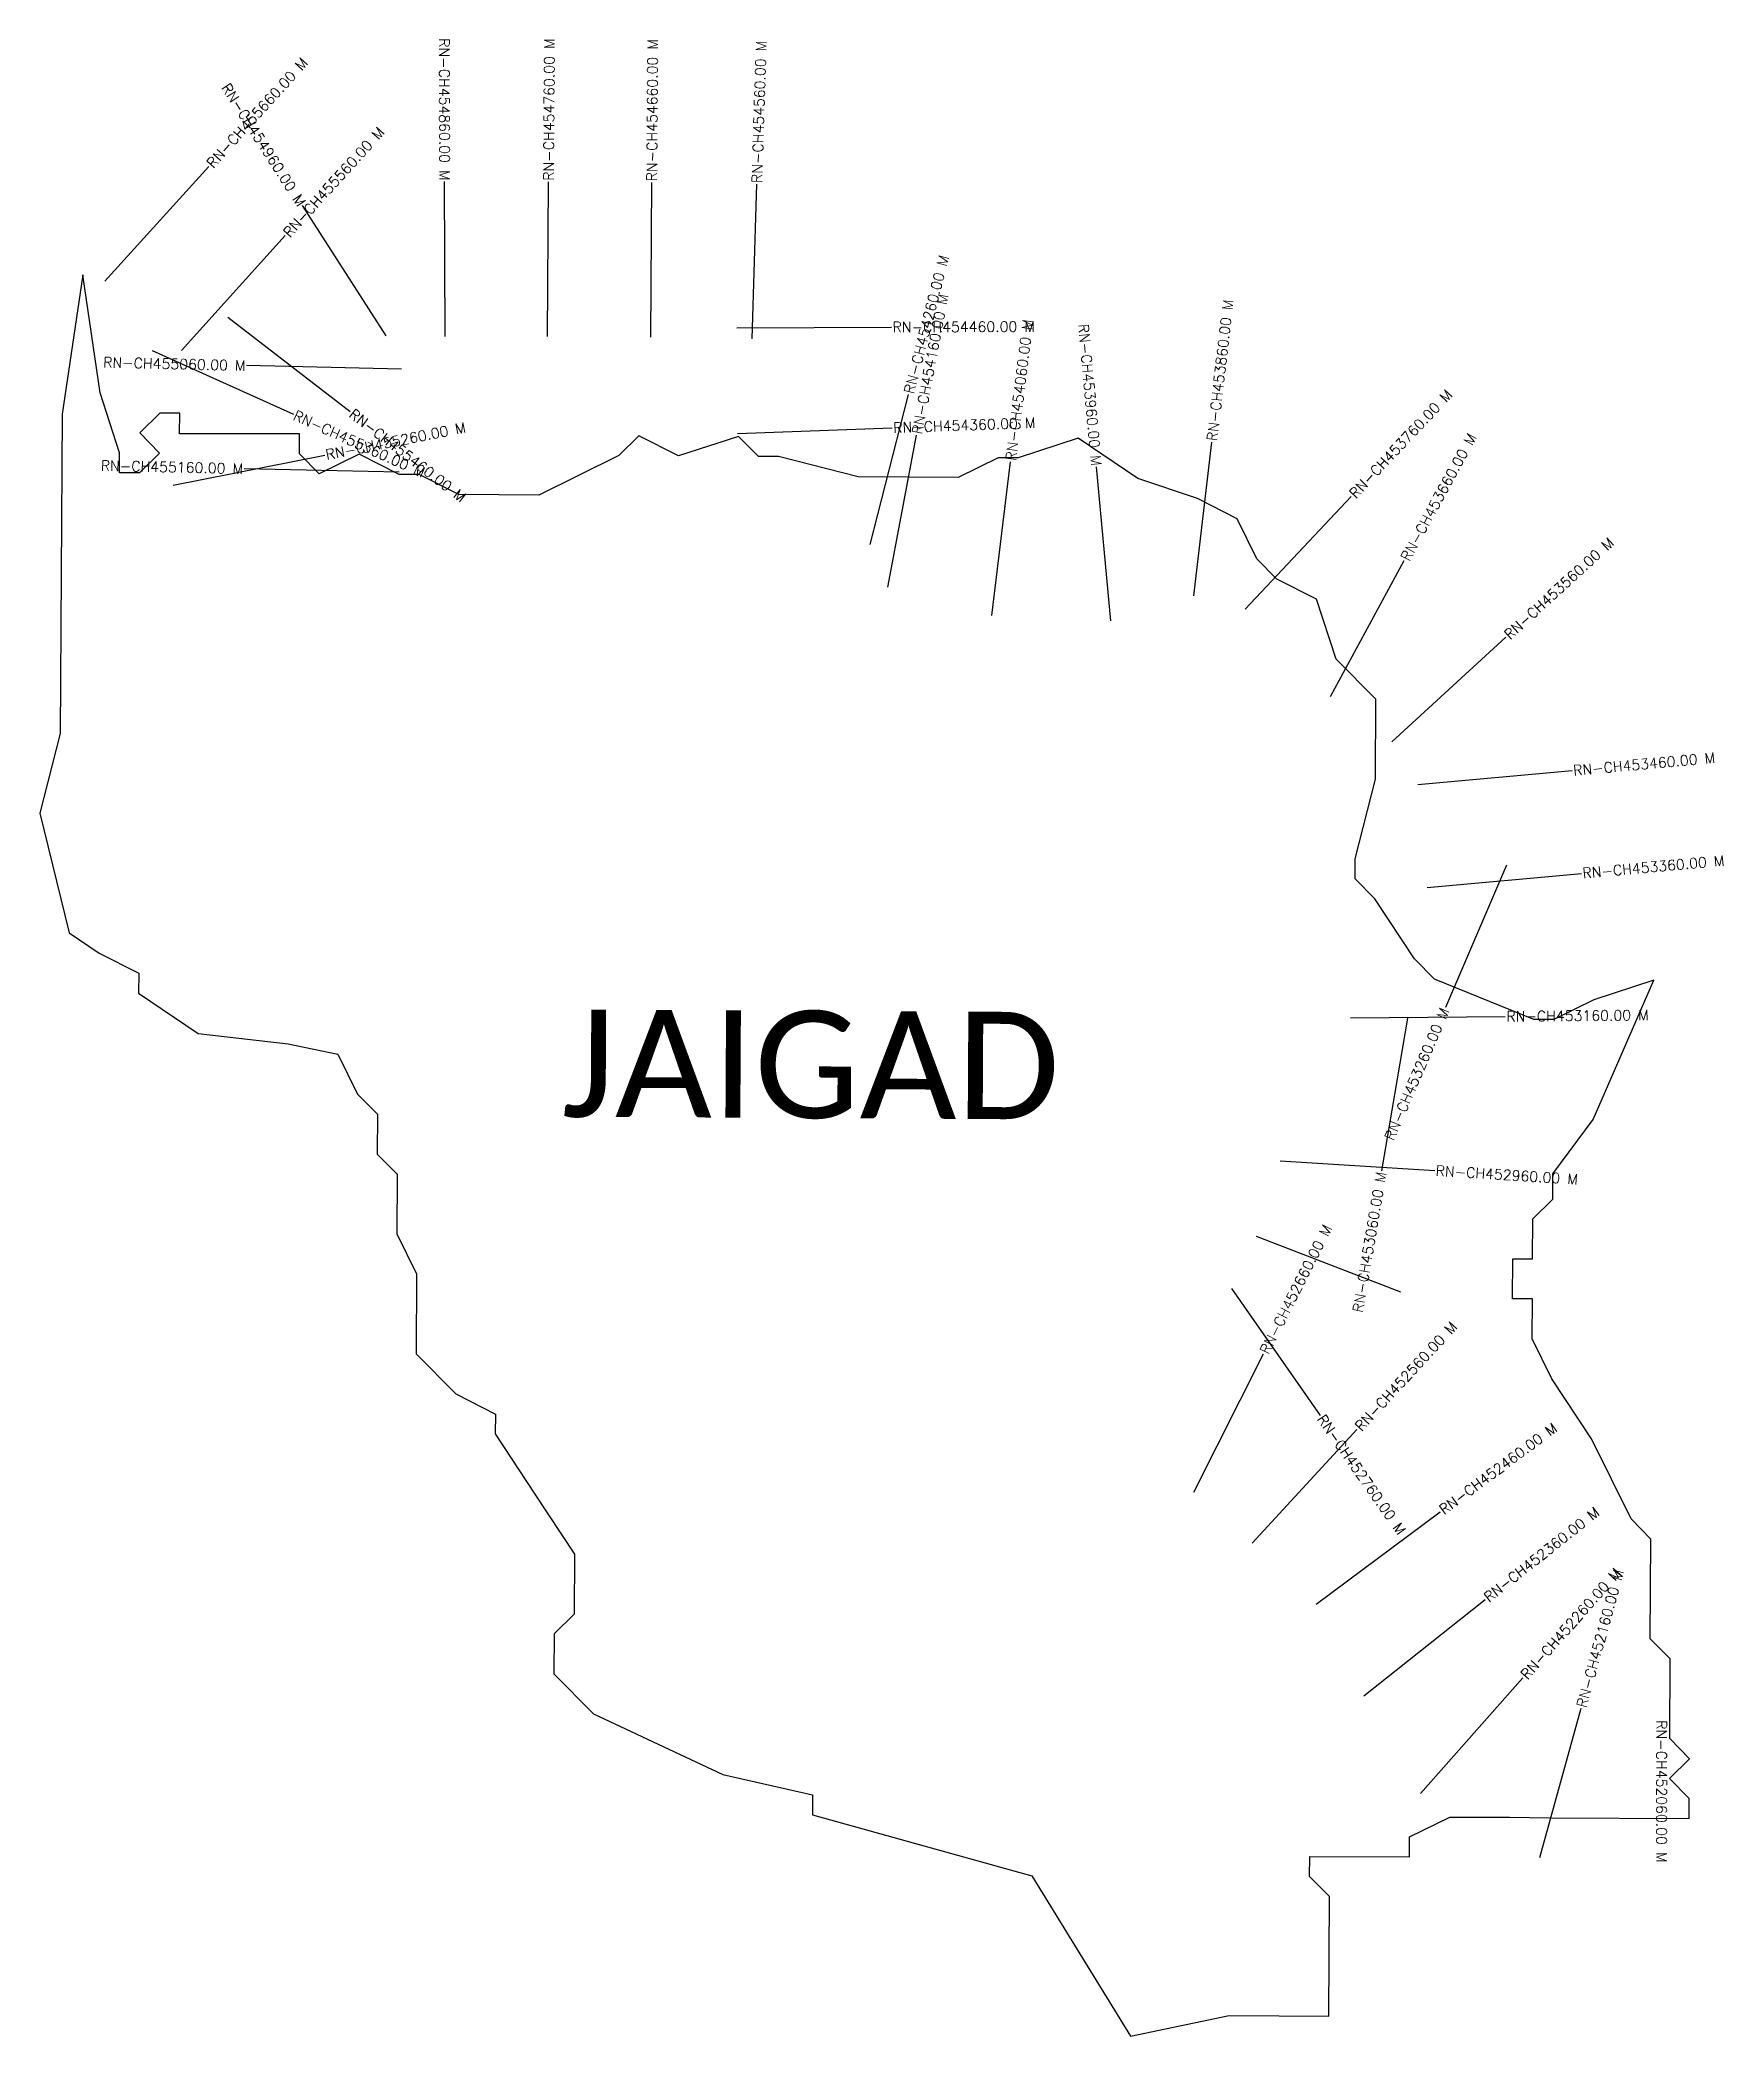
# Model space of a CAD drawing. Header units: metres. Extents: x 309821 to 311452, y 1912447 to 1914382.
import ezdxf
from ezdxf.enums import TextEntityAlignment as Align

# ---------------------------------------------------------------- set-up
doc = ezdxf.new("R2010")
doc.units = ezdxf.units.M
for name, color, linetype in [('CS', 134, 'Continuous'), ('CSMark', 6, 'Continuous'), ('VILLAGE BOUNDRY', 10, 'Continuous'), ('VILLAGE NAME', 250, 'Continuous')]:
    doc.layers.add(name, color=color, linetype=linetype)
doc.styles.get("Standard").update_dxf_attribs({"font": 'simplex.shx'})

msp = doc.modelspace()

# ---------------------------------------------------------------- linework, layer by layer
at = {"layer": 'CS'}
for p, q in [((309883.9, 1914148.3), (309984.6, 1914259.6)), ((310213.5, 1914094.8), (310213.1, 1914244.8)), ((310312.8, 1914094.6), (310313.8, 1914244.6)), ((310412.8, 1914094), (310413.8, 1914244)), ((310511, 1914092.5), (310515.6, 1914242.4)), ((310156.4, 1914095.3), (310075.4, 1914221.5)), ((309958.1, 1914081.2), (310058.7, 1914192.5)), ((310002.9, 1914113.5), (310121.7, 1914022)), ((310496.1, 1914103.2), (310646.1, 1914103.8)), ((309929.8, 1914081.1), (310066.5, 1914019.4)), ((310171.2, 1914063), (310021.2, 1914066.5)), ((310625.3, 1913893.2), (310662.5, 1914038.5)), ((310496.8, 1914000.8), (310646.7, 1914006.2)), ((310642.4, 1913851.8), (310670.4, 1913999.2)), ((309949.9, 1913950.5), (310097, 1913979.7)), ((310939.1, 1913843.4), (310956.4, 1913992.4)), ((310168.9, 1913963.1), (310018.9, 1913966.5)), ((310743.3, 1913824.4), (310761.5, 1913973.3)), ((310858.7, 1913819.1), (310844.8, 1913968.5)), ((310988.9, 1913830.3), (311091.6, 1913939.6)), ((311071.4, 1913745.6), (311142.8, 1913877.4)), ((311130.8, 1913701.7), (311241.3, 1913803.1)), ((311156.2, 1913660.3), (311305.6, 1913673.9)), ((311165.2, 1913560.7), (311314.6, 1913574.3)), ((311241.8, 1913582.1), (311182.7, 1913444.3)), ((311090.8, 1913434.3), (311240.8, 1913435.7)), ((311145.9, 1913433.8), (311120.8, 1913285.9)), ((311022.7, 1913295.8), (311172.4, 1913286.4)), ((310999.5, 1913222.6), (311139.4, 1913168.6)), ((310975.5, 1913171.9), (311061.4, 1913048.9)), ((310939, 1912974.6), (311006.4, 1913108.6)), ((310995.4, 1912925.2), (311097.1, 1913035.4)), ((311057.4, 1912866), (311177.7, 1912955.5)), ((311103.8, 1912777.1), (311221.2, 1912870.5)), ((311158.5, 1912682.3), (311257.9, 1912794.6)), ((311274.4, 1912620.5), (311314.2, 1912765.2))]:
    msp.add_line(p, q, dxfattribs=at)
at = {"layer": 'VILLAGE BOUNDRY'}
msp.add_lwpolyline([(311114.5, 1913549.6), (311095.2, 1913569.1), (311095.2, 1913588.4), (311115.1, 1913665.7), (311115.5, 1913743.1), (311077, 1913782), (311058, 1913840.1), (311019.4, 1913859.6), (311000.2, 1913879.1), (310981.1, 1913917.9), (310942.5, 1913937.5), (310884.6, 1913957.1), (310826.8, 1913996.1), (310768.7, 1913977.1), (310749.3, 1913977.2), (310710.5, 1913958.1), (310613.8, 1913958.6), (310536.5, 1913978.4), (310517.2, 1913978.5), (310497.9, 1913997.9), (310439.8, 1913978.9), (310401.3, 1913998.5), (310381.8, 1913979.2), (310304.2, 1913941), (310226.8, 1913941.4), (310188.3, 1913961), (310168.9, 1913961), (310130.4, 1913980.6), (310091.6, 1913961.5), (310072.3, 1913980.9), (310072.4, 1914000.3), (309956.3, 1914000.3), (309956.5, 1914020.3), (309937.1, 1914020.4), (309917.6, 1914001.2), (309936.9, 1913981.7), (309917.4, 1913962.5), (309898.1, 1913962.6), (309898.2, 1913981.9), (309879.2, 1914040), (309862.5, 1914154.6), (309842.5, 1914019.4), (309840.7, 1913710), (309821, 1913632.8), (309849.3, 1913516.6), (309878.2, 1913497.1), (309916.7, 1913477.6), (309916.6, 1913458.2), (309974.4, 1913419.2), (310061.4, 1913409.1), (310109.6, 1913399.1), (310128.8, 1913360.4), (310148, 1913340.9), (310147.8, 1913302.2), (310167, 1913282.8), (310166.7, 1913224.8), (310185.8, 1913186), (310185.4, 1913108.7), (310223.8, 1913069.8), (310262.4, 1913050.2), (310262.2, 1913030.9), (310300.6, 1912972.6), (310339, 1912914.4), (310338.6, 1912856.4), (310319.1, 1912837.2), (310318.9, 1912798.5), (310357.4, 1912759.6), (310482.7, 1912700.9), (310569.6, 1912681.1), (310569.5, 1912661.8), (310781.9, 1912602.6), (310877.7, 1912447.3), (310973.1, 1912467.2), (311069.8, 1912466.7), (311070.4, 1912582.7), (311051.2, 1912602.1), (311051.3, 1912621.5), (311148, 1912621), (311148.1, 1912640.3), (311186.9, 1912659.4), (311245, 1912659.4), (311283.6, 1912658.9), (311419, 1912658.1), (311419.1, 1912677.5), (311399.9, 1912696.9), (311419.4, 1912716.1), (311400.1, 1912735.6), (311400.6, 1912813), (311381.3, 1912832.5), (311381.8, 1912929.1), (311362.6, 1912948.6), (311324.3, 1913026.2), (311286, 1913084.4), (311266.9, 1913123.2), (311267.1, 1913161.9), (311247.7, 1913162), (311248, 1913200.7), (311267.3, 1913200.6), (311267.5, 1913239.3), (311286.9, 1913258.5), (311286.9, 1913283.2), (311326, 1913335.7), (311384.8, 1913470.8), (311326.7, 1913451.7), (311287.9, 1913432.6), (311268.6, 1913432.6), (311172.1, 1913471.9), (311152.8, 1913491.4)], close=True, dxfattribs=at)

# ---------------------------------------------------------------- texts
at = {"layer": 'CSMark'}
for s, rotation, p in [('RN-CH455660.00 M', 47.8577, (309985.2, 1914260.3)), ('RN-CH454760.00 M', 89.6466, (310313.8, 1914245.6)), ('RN-CH454660.00 M', 89.6466, (310413.8, 1914245)), ('RN-CH454560.00 M', 88.2277, (310515.6, 1914243.4)), ('RN-CH455560.00 M', 47.8577, (310059.4, 1914193.2)), ('RN-CH454260.00 M', 75.615, (310662.8, 1914039.5)), ('RN-CH454160.00 M', 79.2347, (310670.6, 1914000.2)), ('RN-CH453860.00 M', 83.3563, (310956.5, 1913993.4)), ('RN-CH454460.00 M', 0.2123, (310647.1, 1914103.8)), ('RN-CH454060.00 M', 83.0461, (310761.6, 1913974.3)), ('RN-CH453760.00 M', 46.8084, (311092.3, 1913940.3)), ('RN-CH455360.00 M', 335.6831, (310067.4, 1914019)), ('RN-CH455460.00 M', 322.4107, (310122.5, 1914021.4)), ('RN-CH455260.00 M', 11.2289, (310098, 1913979.9)), ('RN-CH454360.00 M', 2.0781, (310647.7, 1914006.2)), ('RN-CH453660.00 M', 61.5538, (311143.3, 1913878.3)), ('RN-CH453560.00 M', 42.5498, (311242, 1913803.8)), ('RN-CH453460.00 M', 5.1966, (311306.6, 1913674)), ('RN-CH453360.00 M', 5.1966, (311315.6, 1913574.4)), ('RN-CH453160.00 M', 0.5161, (311241.8, 1913435.7)), ('RN-CH452960.00 M', 356.4179, (311173.4, 1913286.3)), ('RN-CH452660.00 M', 63.3061, (311006.9, 1913109.5)), ('RN-CH452560.00 M', 47.3128, (311097.8, 1913036.1)), ('RN-CH452760.00 M', 304.9296, (311062, 1913048.1)), ('RN-CH452460.00 M', 36.653, (311178.5, 1912956.1)), ('RN-CH452360.00 M', 38.5091, (311222, 1912871.1)), ('RN-CH452260.00 M', 48.4919, (311258.6, 1912795.4)), ('RN-CH452160.00 M', 74.6175, (311314.4, 1912766.1)), ('RN-CH452060.00 M', 270, (311392.2, 1912753.5))]:
    msp.add_text(s, height=10, rotation=rotation, dxfattribs=at).set_placement(p, align=Align.MIDDLE_LEFT)
for s, rotation, p in [('RN-CH454860.00 M', 270.1602, (310213.1, 1914245.8)), ('RN-CH454960.00 M', 302.6752, (310074.9, 1914222.4)), ('RN-CH453960.00 M', 275.3116, (310844.7, 1913969.5)), ('RN-CH455060.00 M', 358.686, (310020.2, 1914066.5)), ('RN-CH455160.00 M', 358.686, (310017.9, 1913966.5)), ('RN-CH453260.00 M', 66.7957, (311182.3, 1913443.3)), ('RN-CH453060.00 M', 80.3952, (311120.7, 1913285))]:
    msp.add_text(s, height=10, rotation=rotation, dxfattribs=at).set_placement(p, align=Align.MIDDLE_RIGHT)
at = {"layer": 'VILLAGE NAME', "insert": (310327, 1913442.5), "char_height": 104.042, "attachment_point": 1, "rotation": 359.6762}
msp.add_mtext_dynamic_manual_height_columns('{\\fCalibri|b0|i0|c0|p34;JAIGAD}', width=683.842, gutter_width=520.2, heights=[0], dxfattribs=at)

doc.saveas('drawing.dxf')
